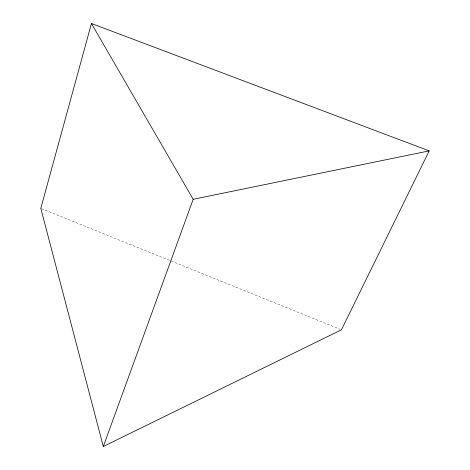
<?xml version="1.0" encoding="UTF-8"?>
<svg xmlns="http://www.w3.org/2000/svg" width="470" height="470" viewBox="0 0 470 470"><rect width="100%" height="100%" fill="white"/><g stroke="black" fill="none" stroke-linecap="round" stroke-linejoin="round"><path stroke-width="0.35" stroke-dasharray="2.35 1.76" d="M41.483 208.627L340.074 329.259"/><path stroke-width="0.7" d="M91.45 23.5L40.802 208.357L103.3 446.5L341.431 329.805L429.198 150.882L91.45 23.5L193.188 199.292L103.3 446.5M193.188 199.292L429.198 150.882"/></g></svg>
